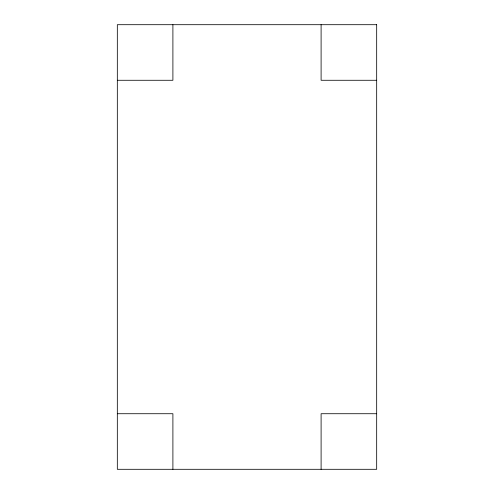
<?xml version="1.0" encoding="UTF-8"?>
<svg xmlns="http://www.w3.org/2000/svg" width="494" height="494" viewBox="0 0 494 494"><rect width="100%" height="100%" fill="white"/><g stroke="black" fill="none" stroke-linecap="round" stroke-linejoin="round"><path stroke-width="0.74" d="M117.325 80.275L172.9 80.275L172.9 24.7M376.675 80.275L321.1 80.275L321.1 24.7M117.325 413.725L172.9 413.725L172.9 469.3M376.675 413.725L321.1 413.725L321.1 469.3M376.675 24.7L117.325 24.7L117.325 469.3L376.675 469.3L376.675 24.7"/></g></svg>
